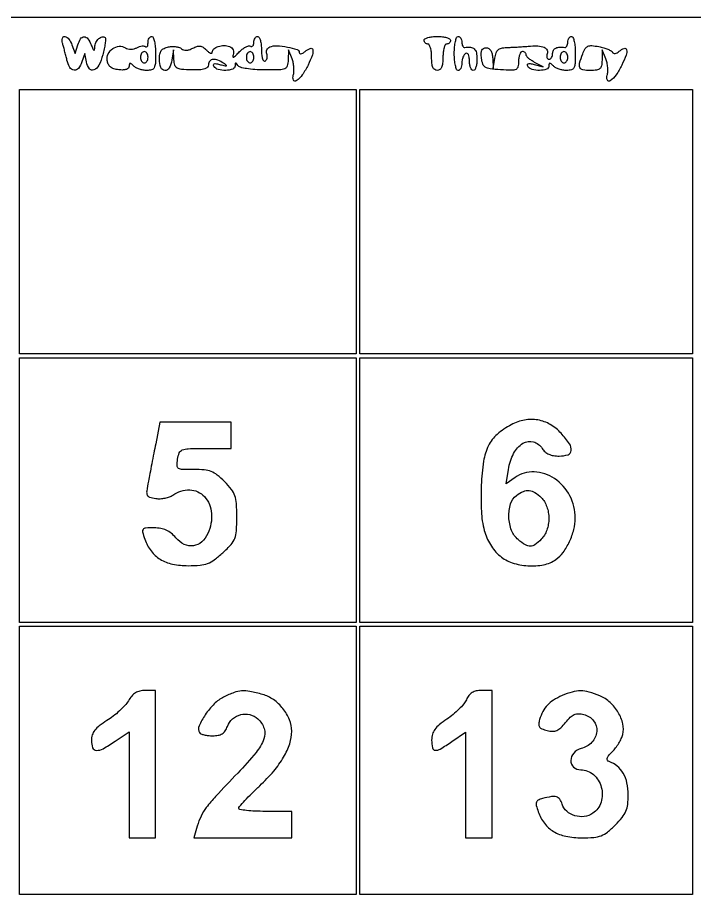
# Model space of a CAD drawing. Extents: x 16 to 642, y 26 to 500.
# Drawn here: x 284.5 to 463.5, y 239.5 to 472 of the extents above; entities that cross this region are included whole.
import ezdxf

# ---------------------------------------------------------------- set-up
doc = ezdxf.new("R2010")
doc.units = 0

msp = doc.modelspace()

# ---------------------------------------------------------------- linework, layer by layer
for points in [[(16, 249), (16, 26), (60.75, 25.993653, 0.000024), (90.165552, 25.990868, 0.000002), (171.156885, 25.9873, 0.000002), (267.752069, 25.98384, 0.000002), (373.762799, 25.980939), (642.025599, 25.974572), (642.262799, 248.987295), (642.5, 472.000018), (329.25, 472.000009), (16, 472)], [(298.890702, 464.766423), (299.716956, 462.532847), (300.425866, 464.766423, -0.063411), (301.182287, 466.39857, -0.259286), (302.105247, 466.906102, -0.243034), (303.072784, 466.400596, -0.057645), (303.968838, 464.75, 0.01003), (304.420516, 463.688335, 0.157453), (304.681228, 463.39972, 0.522878), (304.864094, 463.485755, 0.032514), (304.936614, 464.190983, -0.100824), (305.231523, 465.404304, -0.095696), (305.980722, 466.431385, -0.12964), (306.880706, 466.913658, -0.260537), (307.632256, 466.701077, -0.216779), (307.777385, 466.313683, -0.015571), (307.660433, 465.14387, -0.019621), (307.413994, 463.708406, -0.013444), (307.027181, 462.100942, -0.049336), (306.000544, 459.386838, -0.17853), (304.680101, 458.138737, -0.346803), (303.488862, 458.460413, -0.111755), (302.6965, 460.25), (302.253899, 462.5), (301.510318, 460.25, -0.086898), (300.607748, 458.56816, -0.263568), (299.449441, 458.092733, -0.23327), (298.328853, 458.833774, -0.073644), (297.56092, 460.75, 0.002997), (297.271742, 461.931031, 0.002363), (296.944973, 463.20625, 0.002389), (296.630176, 464.387932, 0.005913), (296.385125, 465.25, -0.127389), (296.339811, 466.530663, -0.406214), (296.987738, 466.956136, -0.18472), (298.051904, 466.294906, -0.07393)], [(321, 462.5, -0.013093), (320.931674, 459.891102, -0.10542), (320.622222, 458.73913, -0.20478), (319.95486, 458.183464, -0.072715), (318.7, 458, -0.045545), (317.73134, 458.088418, -0.037078), (316.723125, 458.3525, -0.038434), (315.825061, 458.739764, -0.075503), (315.2, 459.2, 0.019335), (314.578907, 459.77483, 0.193192), (314.25, 459.886162, 0.345016), (314.054371, 459.714668, 0.046682), (314, 459.133578, -0.190581), (313.801814, 458.63251, -0.121819), (313.269596, 458.287561, -0.077191), (312.404916, 458.131517, -0.03477), (311.25, 458.183578, -0.047303), (309.974924, 458.454144, -0.095548), (309.074325, 458.939321, -0.109758), (308.496234, 459.672772, -0.077011), (308.189316, 460.682339, -0.150029), (308.460175, 462.399764, -0.128905), (309.657382, 463.790778, -0.131813), (311.36, 464.396177, -0.159607), (313, 464, 0.083928), (313.663268, 463.730371, 0.057547), (314.473079, 463.646107, 0.055621), (315.312564, 463.749388, 0.064553), (316.064635, 464.034592, -0.042277), (316.751208, 464.330465, -0.052169), (317.431265, 464.481216, -0.061172), (318.006777, 464.476446, -0.165208), (318.368517, 464.29815, 0.222224), (318.605842, 464.212042, 0.237774), (318.814502, 464.341748, 0.101051), (318.956608, 464.735523, 0.036245), (319, 465.333333, -0.05808), (319.074296, 465.970776, -0.077243), (319.29375, 466.510417, -0.096011), (319.618547, 466.872, -0.163305), (320, 467, -0.31052), (320.388512, 466.732972, -0.036969), (320.70625, 465.678125, -0.033738), (320.927717, 464.224757, -0.020945)], [(349, 463.440983, 0.024354), (349.06587, 462.089461, 0.05363), (349.275659, 461.078212, 0.102202), (349.587083, 460.528458, 0.366522), (349.956326, 460.473008, 0.116874), (350.282733, 460.799982, 0.081792), (350.480804, 461.283743, 0.075077), (350.523419, 461.846937, 0.073145), (350.398855, 462.402983, -0.096586), (350.302462, 462.951906, -0.097639), (350.420056, 463.494558, -0.098851), (350.732882, 463.946822, -0.101709), (351.192529, 464.238782, -0.102922), (353.076776, 464.539078, -0.034916), (355.84699, 464.213804, -0.029779), (358.409411, 463.5698, -0.327241), (359, 462.764056, 0.231685), (359.133904, 462.490589, 0.209624), (359.441096, 462.413178, 0.095601), (359.929535, 462.595374, 0.036283), (360.524166, 463.020056, -0.075812), (361.913708, 463.855614, -0.466419), (362.559095, 463.517323, -0.145403), (362.455441, 462.112041, -0.020825), (361.308705, 459.430116, -0.039572), (359.806286, 456.835051, -0.09064), (358.21543, 455.241933, -0.478483), (357.469783, 455.462213, -0.176371), (357.41645, 456.736757, 0.062466), (357.587892, 457.665394, 0.033406), (357.577381, 458.83397, 0.032668), (357.405593, 460.043418, 0.043555), (357.084775, 461.10507), (356.126773, 463.5), (356.063386, 460.802159, -0.061692), (355.828031, 459.209566, -0.229019), (355.177034, 458.467654, -0.094903), (353.780506, 458.168442, -0.006652), (349.758331, 458.13417, -0.015848), (347.217566, 458.226889, -0.025424), (345.064294, 458.484359, -0.025718), (343.416283, 458.855081, -0.184948), (342.773644, 459.332012, 0.01883), (342.400335, 459.872749, 0.265122), (342.192121, 459.963392, 0.350057), (342.052264, 459.824709, 0.025984), (342.015313, 459.25, -0.313129), (341.387783, 458.369442, -0.079951), (339.56986, 458.028949, -0.071647), (337.567183, 458.265269, -0.191468), (336.433788, 459.107134, -0.138573), (336.311362, 459.535816, -0.343106), (336.498908, 459.778342, -0.112308), (337.073504, 459.794335, -0.02003), (338.124771, 459.541627, 0.005777), (339.359857, 459.207229, 0.166543), (339.68296, 459.232223, 0.566986), (339.704386, 459.393648, 0.015091), (339, 459.919181, 0.056068), (337.49369, 460.739725, 0.121126), (336.196313, 460.930099, 0.197013), (335.343444, 460.48128, 0.17612), (335, 459.536498, -0.195744), (334.726003, 458.863427, -0.126016), (333.996725, 458.419422, -0.062811), (332.669727, 458.190652, -0.016334), (330.5, 458.163321, -0.013776), (327.831407, 458.290498, -0.113757), (326.67917, 458.649088, -0.193857), (326.099418, 459.396737, -0.054945), (325.850168, 460.876823), (325.700336, 463.5), (325.283746, 460.75, -0.083932), (324.601607, 458.676426, -0.289211), (323.429283, 458.001379, -0.304467), (322.370387, 458.776211, -0.087217), (322, 460.883423, -0.039989), (322.117228, 462.346843, -0.118318), (322.502875, 463.27078, -0.132533), (323.235094, 463.858446, -0.056033), (324.448514, 464.234909, -0.04039), (325.455148, 464.344199, -0.04173), (326.455114, 464.288141, -0.045339), (327.306762, 464.088709, -0.116715), (327.841155, 463.758845, 0.123608), (328.374566, 463.439516, 0.08585), (329.074911, 463.353519, 0.068571), (329.90649, 463.510024, 0.042136), (330.823195, 463.905377, -0.045056), (331.907788, 464.365657, -0.111268), (332.763645, 464.442608, -0.114532), (333.554372, 464.144954, -0.049366), (334.430554, 463.426589, 0.029122), (335.034203, 462.88944, 0.075394), (335.538975, 462.601472, 0.191798), (335.854846, 462.604965, 0.30407), (336, 462.821583, -0.22197), (336.411354, 463.702528, -0.094168), (337.576638, 464.353271, -0.079537), (339.108951, 464.604929, -0.092878), (340.557471, 464.339573, -0.08948), (341.148369, 463.981429, -0.112302), (341.52148, 463.462921, -0.109655), (341.638835, 462.823978, -0.082215), (341.495703, 462.120958, 0.101095), (341.417725, 461.648003, 0.527546), (341.602664, 461.531588, 0.090002), (342.113295, 461.872441, 0.0129), (342.997846, 462.772174, -0.032862), (343.878978, 463.599651, -0.045959), (344.77231, 464.206172, -0.054848), (345.552689, 464.531533, -0.212881), (346.059613, 464.463157, 0.151474), (346.416252, 464.370985, 0.191585), (346.723761, 464.510652, 0.130873), (346.931578, 464.886032, 0.061414), (347, 465.440983, -0.062283), (347.074545, 466.037096, -0.080552), (347.29375, 466.542039, -0.097988), (347.618621, 466.879982, -0.153634), (348, 467, -0.280045), (348.385863, 466.76549, -0.051215), (348.70625, 465.954539, -0.04194), (348.92748, 464.804739, -0.02657)], [(399, 466, -0.099038), (398.923658, 465.618362, -0.097945), (398.70625, 465.29375, -0.097945), (398.381638, 465.076342, -0.099038), (398, 465, 0.277684), (397.614308, 464.767902, 0.052312), (397.29375, 463.971875, 0.042582), (397.072542, 462.841111, 0.027026), (397, 461.5, -0.025511), (396.918107, 459.895967, -0.075863), (396.642857, 458.833333, -0.129352), (396.169448, 458.226074, -0.164293), (395.5, 458, -0.164293), (394.830552, 458.226074, -0.129352), (394.357143, 458.833333, -0.075863), (394.081893, 459.895967, -0.025511), (394, 461.5, 0.027026), (393.927458, 462.841111, 0.042582), (393.70625, 463.971875, 0.052312), (393.385692, 464.767902, 0.277684), (393, 465, -0.099038), (392.618362, 465.076342, -0.097945), (392.29375, 465.29375, -0.097945), (392.076342, 465.618362, -0.099038), (392, 466, -0.277684), (392.232098, 466.385692, -0.052312), (393.028125, 466.70625, -0.042582), (394.158889, 466.927458, -0.027026), (395.5, 467, -0.027026), (396.841111, 466.927458, -0.042582), (397.971875, 466.70625, -0.052312), (398.767902, 466.385692, -0.277684)], [(402, 465.5, 0.048526), (402.055021, 464.934422, 0.075993), (402.220312, 464.475411, 0.105904), (402.464327, 464.190576, 0.204797), (402.75, 464.118421, -0.064017), (404.28668, 464.1626, -0.167959), (405.275024, 463.707015, -0.152563), (405.828932, 462.700916, -0.050161), (406, 461, -0.031626), (405.927234, 459.850749, -0.048861), (405.70625, 458.88125, -0.06271), (405.384262, 458.209557, -0.254951), (405, 458, -0.230178), (404.616918, 458.186221, -0.073461), (404.29375, 458.751711, -0.055981), (404.073066, 459.579009, -0.037227), (404, 460.559017, 0.035659), (403.931329, 461.520664, 0.083483), (403.712684, 462.205217, 0.1651), (403.384801, 462.521766, 0.253782), (403, 462.5, 0.111412), (402.616444, 462.123976, 0.050262), (402.29375, 461.49335, 0.046318), (402.074077, 460.729296, 0.046881), (402, 459.940983, -0.049547), (401.926216, 459.198222, -0.069539), (401.70625, 458.570164, -0.089706), (401.381787, 458.147465, -0.186414), (401, 458, -0.31052), (400.611488, 458.267028, -0.036969), (400.29375, 459.321875, -0.033738), (400.072283, 460.775243, -0.020945), (400, 462.5, -0.020945), (400.072283, 464.224757, -0.033738), (400.29375, 465.678125, -0.036969), (400.611488, 466.732972, -0.31052), (401, 467, -0.148195), (401.381354, 466.884432, -0.098894), (401.70625, 466.559375, -0.082425), (401.925306, 466.073457, -0.064853)], [(432, 462.5, -0.013093), (431.931674, 459.891102, -0.10542), (431.622222, 458.73913, -0.20478), (430.95486, 458.183464, -0.072715), (429.7, 458, -0.045545), (428.73134, 458.088418, -0.037078), (427.723125, 458.3525, -0.038434), (426.825061, 458.739764, -0.075503), (426.2, 459.2, 0.018208), (425.578624, 459.777696, 0.180052), (425.25, 459.9, 0.354955), (425.056215, 459.742599, 0.051663), (425, 459.2, -0.321581), (424.385638, 458.343563, -0.077547), (422.562949, 458.027935, -0.069348), (420.556326, 458.273543, -0.19153), (419.433788, 459.107134, -0.142392), (419.31446, 459.53714, -0.32972), (419.505778, 459.789235, -0.113345), (420.083663, 459.823311, -0.02138), (421.124771, 459.601863), (423.5, 458.989459), (421.25, 460.147544, -0.027682), (420.388596, 460.653057, -0.035491), (419.660937, 461.214302, -0.038294), (419.144332, 461.751031, -0.174166), (419, 462.152814, 0.11729), (418.92314, 462.475956, 0.100565), (418.70625, 462.751139, 0.092813), (418.381905, 462.935884, 0.083359), (418, 463, 0.229917), (417.616928, 462.81402, 0.07357), (417.29375, 462.24953, 0.056058), (417.073069, 461.423595, 0.03729), (417, 460.445209, -0.052991), (416.843136, 458.969271, -0.233261), (416.315013, 458.302792, -0.117122), (415.196676, 458.065371, -0.010023), (412.25, 458.195209, -0.01391), (409.441637, 458.454017, -0.106113), (408.194236, 458.882886, -0.175693), (407.537145, 459.694828, -0.054549), (407.183578, 461.25, -0.032073), (407.118815, 462.532981, -0.103603), (407.304247, 463.361603, -0.165427), (407.742503, 463.827803, -0.122711), (408.433578, 464, -0.138418), (409.105594, 463.810327, -0.116187), (409.632814, 463.287189, -0.084356), (409.986766, 462.425206, -0.041746), (410.149832, 461.25), (410.299664, 458.5), (410.716254, 461.25, -0.043945), (411.053391, 462.638611, -0.126847), (411.590456, 463.461288, -0.130491), (412.448028, 463.908376, -0.047735), (413.816422, 464.081242, 0.004531), (415.059602, 464.130157, 0.002431), (416.592949, 464.211886, 0.00242), (418.156271, 464.310432, 0.003789), (419.5, 464.411903, -0.026951), (422.106313, 464.487666, -0.089385), (423.77993, 464.14296, -0.190804), (424.55308, 463.410326, -0.203134), (424.588855, 462.370958, 0.061879), (424.458896, 461.846279, 0.108279), (424.501838, 461.402719, 0.150891), (424.706304, 461.111261, 0.166391), (425.031385, 461, 0.152681), (425.400789, 461.115494, 0.098158), (425.715469, 461.440625, 0.08088), (425.92777, 461.926468, 0.062722), (426, 462.5, -0.13207), (426.229898, 463.355182, -0.146926), (426.851487, 463.938669, -0.106242), (427.872551, 464.199755, -0.048851), (429.25, 464.118421, 0.204797), (429.535673, 464.190576, 0.105904), (429.779688, 464.475411, 0.075993), (429.944979, 464.934422, 0.048526), (430, 465.5, -0.064853), (430.074694, 466.073457, -0.082425), (430.29375, 466.559375, -0.098894), (430.618646, 466.884432, -0.148195), (431, 467, -0.31052), (431.388512, 466.732972, -0.036969), (431.70625, 465.678125, -0.033738), (431.927717, 464.224757, -0.020945)], [(317, 461.5, 0.064853), (317.074694, 460.926543, 0.082425), (317.29375, 460.440625, 0.098894), (317.618646, 460.115568, 0.148195), (318, 460, 0.148195), (318.381354, 460.115568, 0.098894), (318.70625, 460.440625, 0.082425), (318.925306, 460.926543, 0.064853), (319, 461.5, 0.064853), (318.925306, 462.073457, 0.082425), (318.70625, 462.559375, 0.098894), (318.381354, 462.884432, 0.148195), (318, 463, 0.148195), (317.618646, 462.884432, 0.098894), (317.29375, 462.559375, 0.082425), (317.074694, 462.073457, 0.064853)], [(345, 461.5, 0.064853), (345.074694, 460.926543, 0.082425), (345.29375, 460.440625, 0.098894), (345.618646, 460.115568, 0.148195), (346, 460, 0.148195), (346.381354, 460.115568, 0.098894), (346.70625, 460.440625, 0.082425), (346.925306, 460.926543, 0.064853), (347, 461.5, 0.064853), (346.925306, 462.073457, 0.082425), (346.70625, 462.559375, 0.098894), (346.381354, 462.884432, 0.148195), (346, 463, 0.148195), (345.618646, 462.884432, 0.098894), (345.29375, 462.559375, 0.082425), (345.074694, 462.073457, 0.064853)], [(428, 461.5, 0.064853), (428.074694, 460.926543, 0.082425), (428.29375, 460.440625, 0.098894), (428.618646, 460.115568, 0.148195), (429, 460, 0.148195), (429.381354, 460.115568, 0.098894), (429.70625, 460.440625, 0.082425), (429.925306, 460.926543, 0.064853), (430, 461.5, 0.064853), (429.925306, 462.073457, 0.082425), (429.70625, 462.559375, 0.098894), (429.381354, 462.884432, 0.148195), (429, 463, 0.148195), (428.618646, 462.884432, 0.098894), (428.29375, 462.559375, 0.082425), (428.074694, 462.073457, 0.064853)], [(441.847246, 462.799748, 0.216818), (442.094666, 462.560228, 0.12825), (442.511646, 462.523841, 0.083892), (443.049513, 462.71136, 0.047504), (443.621412, 463.100763, -0.084914), (444.938665, 463.860758, -0.464559), (445.562758, 463.506807, -0.137283), (445.436763, 462.074884, -0.021271), (444.308705, 459.430116, -0.039572), (442.806286, 456.835051, -0.09064), (441.21543, 455.241933, -0.478483), (440.469783, 455.462213, -0.176371), (440.41645, 456.736757, 0.062466), (440.587892, 457.665394, 0.033406), (440.577381, 458.83397, 0.032668), (440.405593, 460.043418, 0.043555), (440.084775, 461.10507), (439.126773, 463.5), (439.063386, 460.75, -0.038829), (438.91237, 459.254864, -0.166764), (438.482677, 458.484449, -0.152927), (437.645773, 458.102612, -0.031144), (436, 458, -0.039664), (433.999768, 458.158922, -0.250294), (433.212298, 458.75642, -0.180283), (433.126889, 459.90117, -0.020268), (433.968165, 462.416267, -0.042422), (434.625369, 463.783356, -0.155278), (435.333037, 464.416396, -0.128761), (436.35879, 464.587812, -0.025513), (438.218165, 464.322853, -0.022223), (439.500227, 464.013185, -0.028991), (440.637964, 463.611489, -0.029268), (441.515878, 463.181015, -0.172119)], [(415.071085, 364.297852, 0.058662), (411.340676, 361.745173, 0.098866), (409.034824, 358.752006, 0.078374), (407.739552, 354.607251, 0.026171), (407.140673, 348.264001, 0.021857), (407.15383, 341.353781, 0.053424), (407.924977, 336.331585, 0.072054), (409.532691, 332.5602, 0.081295), (412.094787, 329.573696, 0.09508), (415.318484, 327.770846, 0.06425), (419.464692, 326.964829, 0.064947), (423.624311, 327.239894, 0.104192), (426.883127, 328.630693, 0.085158), (428.777619, 330.508286, 0.045617), (430.444146, 333.360421, 0.044758), (431.610755, 336.574552, 0.06477), (432, 339.566752, 0.121106), (430.536619, 345.519881, 0.124275), (426.488258, 350.049451, 0.138618), (421.140538, 351.813769, 0.165026), (416.064503, 350.332626), (413.683993, 348.665252), (414.299253, 352.456654, -0.077991), (415.68292, 356.68088, -0.136638), (418.156431, 359.36923, -0.211404), (420.903515, 359.752785, -0.185743), (423.232073, 358, 0.076904), (423.985297, 357.126777, 0.072128), (424.982897, 356.4992, 0.063308), (426.234418, 356.124259, 0.041181), (427.740547, 356, 0.078126), (430.067873, 356.365883, 0.302361), (430.932479, 357.453441, 0.175148), (430.450123, 359.24975, 0.031141), (428.25, 362.018953, 0.07693), (425.393023, 364.346342, 0.089945), (422.112134, 365.546319, 0.089297), (418.599551, 365.522097, 0.074612)], [(321.023245, 359.25, -0.000037), (320.535675, 356.744588, -0.000027), (319.994942, 353.967886, -0.000027), (319.483092, 351.341023, -0.000061), (319.093369, 349.342802, 0.011599), (318.643728, 346.716172, 0.13821), (318.774405, 345.703516, 0.222955), (319.401057, 345.143787, 0.036162), (321.03826, 344.781077, 0.048349), (322.225204, 344.722745, 0.037338), (323.511794, 344.880699, 0.03837), (324.701966, 345.21458, 0.070408), (325.588368, 345.688275, -0.166726), (330.016578, 347.06273, -0.20364), (333.923778, 345.264926, -0.169949), (335.803331, 340.832785, -0.123606), (334.828561, 335.523076, -0.102467), (333.187496, 333.280556, -0.150304), (330.988038, 332.254611, -0.149692), (328.585392, 332.640131, -0.101384), (326.376588, 334.348579, 0.04259), (325.11551, 335.584448, 0.065058), (323.819682, 336.3973, 0.06507), (322.358681, 336.849801, 0.042624), (320.599985, 337, 0.012857), (318.348418, 336.942093, 0.212077), (317.693598, 336.609972, 0.242492), (317.549904, 335.927941, 0.016821), (318.151943, 333.99398, 0.076264), (319.800079, 330.886565, 0.096398), (322.2002, 328.70075, 0.086564), (325.457992, 327.422899, 0.050319), (329.649544, 327, 0.021152), (332.74847, 327.131154, 0.068772), (334.749459, 327.582654, 0.071563), (336.510091, 328.549372, 0.024206), (338.764685, 330.423161, 0.022856), (340.953039, 332.620838, 0.090812), (341.954567, 334.231005, 0.079124), (342.389875, 336.201753, 0.01487), (342.5, 339.90393, 0.015216), (342.391118, 343.48088, 0.069212), (341.980098, 345.518293, 0.083846), (341.066321, 347.172933, 0.028442), (339.229391, 349.230769, 0.026909), (337.277515, 350.982401, 0.074934), (335.691015, 351.907674, 0.073336), (333.882416, 352.33494, 0.024998), (331.179178, 352.431192, -0.008872), (328.096132, 352.441513, -0.136084), (327.08676, 352.744478, -0.256799), (326.690425, 353.459802, -0.037255), (326.813286, 355.181192, -0.061527), (327.273794, 356.854053, -0.205517), (328.070539, 357.63265, -0.086203), (329.640223, 357.945139, -0.006132), (334.113499, 358), (341, 358), (341, 361.5), (341, 365), (331.570898, 365), (322.141796, 365)], [(423, 345, -0.061959), (423.829773, 343.934458, -0.047312), (424.464286, 342.598214, -0.044811), (424.865081, 341.086773, -0.042437), (425, 339.5, -0.042437), (424.865081, 337.913227, -0.044811), (424.464286, 336.401786, -0.047312), (423.829773, 335.065542, -0.061959), (423, 334, -0.034868), (421.32353, 332.542358, -0.158438), (420.11599, 332.126428, -0.146939), (418.842072, 332.484951, -0.02864), (416.883511, 333.893243, -0.13494), (415.132919, 336.335654, -0.079612), (414.433687, 339.88094, -0.081997), (414.880398, 343.3576, -0.163434), (416.463857, 345.59723, -0.054139), (418.285871, 346.648201, -0.127217), (419.824559, 346.899599, -0.124048), (421.31726, 346.375006, -0.050194)], [(313.802958, 291.25, -0.050716), (312.894048, 290.018812, -0.022055), (311.460243, 288.573438, -0.021554), (309.788217, 287.158777, -0.026814), (308.114248, 286, 0.02321), (306.105679, 284.630896, 0.06624), (304.902131, 283.44742, 0.089836), (304.258485, 282.218087, 0.073471), (304.026897, 280.75, 0.090696), (304.356929, 278.840173, 0.305099), (305.33334, 278.13344, 0.138362), (307.101886, 278.567565, 0.020292), (310.267865, 280.536051), (314, 283.072102), (314, 269.036051), (314, 255), (317.5, 255), (321, 255), (321, 274.5), (321, 294), (318.215608, 294, 0.059247), (316.847399, 293.837304, 0.080321), (315.701586, 293.356893, 0.07504), (314.710659, 292.51013, 0.044855)], [(339, 292.248446, 0.081994), (336.511599, 290.445852, 0.04591), (334.131193, 287.552894, 0.044667), (332.484112, 284.590788, 0.247839), (332.603278, 282.832892, 0.162522), (332.989832, 282.510595, 0.034485), (333.838009, 282.244662, 0.032711), (334.910601, 282.061111, 0.026028), (336.083768, 282, 0.044055), (337.559315, 282.130264, 0.097354), (338.608928, 282.537614, 0.104732), (339.37913, 283.288952, 0.056503), (339.989381, 284.472071, -0.121574), (341.365638, 286.461117, -0.120849), (343.512168, 287.586885, -0.121616), (345.924979, 287.587964, -0.124123), (348.040295, 286.463534, -0.130385), (349.694364, 283.916303, -0.169809), (349.639721, 281.155713, -0.084593), (347.579699, 277.59903, -0.017144), (342.709135, 272.135163, 0.002965), (336.878716, 265.956466, 0.025018), (334.412543, 263.031192, 0.051911), (333.038981, 260.774154, 0.04094), (332.027796, 258.096918), (331.139611, 255), (344.069806, 255), (357, 255), (357, 258.5), (357, 262), (350, 262, -0.010444), (347.316154, 262.056067, -0.017267), (345.05625, 262.228848, -0.011365), (343.264514, 262.469596, -0.369142), (343, 262.779056, -0.182899), (343.18283, 263.262147, -0.005658), (344.631474, 264.864976, -0.01041), (346.425642, 266.726226, -0.00694), (348.553955, 268.786065, 0.027698), (352.226067, 272.647729, 0.043918), (354.865609, 276.367951, 0.052421), (356.464864, 279.905763, 0.080535), (356.996262, 283.217881, 0.096276), (356.405658, 286.230346, 0.071189), (354.691586, 289.171316, 0.070171), (352.190191, 291.552828, 0.087692), (349.302018, 292.933056, 0.017755), (345.92556, 293.742752, 0.066652), (343.756134, 293.887776, 0.074081), (341.744046, 293.449969, 0.025293)], [(403.200464, 291.540625, -0.066019), (402.493614, 290.411612, -0.02422), (401.222329, 289.018348, -0.023511), (399.668724, 287.611965, -0.026027), (398.039949, 286.407739, 0.022729), (396.022672, 284.936746, 0.066415), (394.835385, 283.694194, 0.089267), (394.2129, 282.411977, 0.068582), (394, 280.867114, 0.050531), (394.208417, 278.810097, 0.335521), (394.935239, 278.170811, 0.155981), (396.281714, 278.493894, 0.012818), (399.360453, 280.469863), (403, 282.939726), (403, 268.969863), (403, 255), (406.5, 255), (410, 255), (410, 274.5), (410, 294), (407.160515, 294, 0.050797), (405.781304, 293.859518, 0.088414), (404.716058, 293.434807, 0.090879), (403.882347, 292.678112, 0.056309)], [(428.499613, 292.614086, 0.037036), (426.247664, 291.427238, 0.064755), (424.621842, 290.089741, 0.068187), (423.446705, 288.432836, 0.045885), (422.565574, 286.283312, 0.051154), (422.332888, 285.105859, 0.175523), (422.526183, 284.363189, 0.148333), (423.17953, 283.841146, 0.033444), (424.548169, 283.398554, 0.053625), (426.00199, 283.195523, 0.110674), (427.123471, 283.40986, 0.092484), (428.172577, 284.117985, 0.029879), (429.431925, 285.517086, -0.030081), (430.681464, 286.904164, -0.090618), (431.730635, 287.61676, -0.109609), (432.843748, 287.83955, -0.056334), (434.260291, 287.649519, -0.168348), (436.826167, 285.97037, -0.186788), (437.665364, 283.142009, -0.170019), (436.395764, 280.281402, -0.143567), (433.526378, 278.595976, 0.148699), (431.58022, 277.426376, 0.181181), (430.804775, 275.461848, 0.216123), (431.557063, 273.722529, 0.186332), (433.428571, 273, -0.183055), (436.793097, 271.725503, -0.144687), (438.873433, 268.401506, -0.142162), (438.831389, 264.434857, -0.176222), (436.634979, 261.496485, -0.112774), (434.340476, 260.64475, -0.106288), (431.850323, 260.846743, -0.110998), (429.745552, 262.034623, -0.132915), (428.518181, 263.942716, 0.076667), (427.884546, 265.220453, 0.172883), (427.013829, 265.835535, 0.111199), (425.668243, 265.904416, 0.022937), (423.334935, 265.391925, 0.047498), (422.179414, 264.960938, 0.202904), (421.70529, 264.41872, 0.143745), (421.677729, 263.573386, 0.020625), (422.184858, 261.89956, 0.078136), (423.8242, 258.836321, 0.096543), (426.230136, 256.679004, 0.085681), (429.508342, 255.416793, 0.049188), (433.734859, 255, 0.019302), (436.91505, 255.122815, 0.072382), (438.859214, 255.561062, 0.079092), (440.508232, 256.514181, 0.025871), (442.6, 258.4, 0.025567), (444.403261, 260.397746, 0.070437), (445.380435, 262.01867, 0.072425), (445.854531, 263.820612, 0.028176), (446, 266.4, 0.052994), (445.668407, 269.519825, 0.077878), (444.680161, 272.088913, 0.088586), (443.075347, 273.996638, 0.093511), (440.9375, 275.1875, -0.164135), (440.486469, 275.52833, -0.232609), (440.41685, 276.018027, -0.097102), (440.816086, 276.73266, -0.020586), (441.787064, 277.787064, 0.035189), (442.6594, 278.791657, 0.025235), (443.492273, 280.02423, 0.025631), (444.168873, 281.28502, 0.048884), (444.55594, 282.36686, 0.120657), (444.571939, 285.148857, 0.075984), (443.342157, 288.1743, 0.072289), (441.176618, 290.840848, 0.087373), (438.465701, 292.578778, 0.029962), (435.633171, 293.567612, 0.068211), (433.394073, 293.882589, 0.07029), (431.194643, 293.579801, 0.033473)]]:
    msp.add_lwpolyline(points, format="xyb", close=True)
for points in [[(374, 418), (374, 383), (329.5, 383), (285, 383), (285, 418), (285, 453), (329.5, 453), (374, 453)], [(463, 418), (463, 383), (419, 383), (375, 383), (375, 418), (375, 453), (419, 453), (463, 453)], [(374, 347), (374, 312), (329.5, 312), (285, 312), (285, 347), (285, 382), (329.5, 382), (374, 382)], [(463, 347), (463, 312), (419, 312), (375, 312), (375, 347), (375, 382), (419, 382), (463, 382)], [(374, 275.5), (374, 240), (329.5, 240), (285, 240), (285, 275.5), (285, 311), (329.5, 311), (374, 311)], [(463, 275.5), (463, 240), (419, 240), (375, 240), (375, 275.5), (375, 311), (419, 311), (463, 311)]]:
    msp.add_lwpolyline(points, close=True)

doc.saveas('drawing.dxf')
